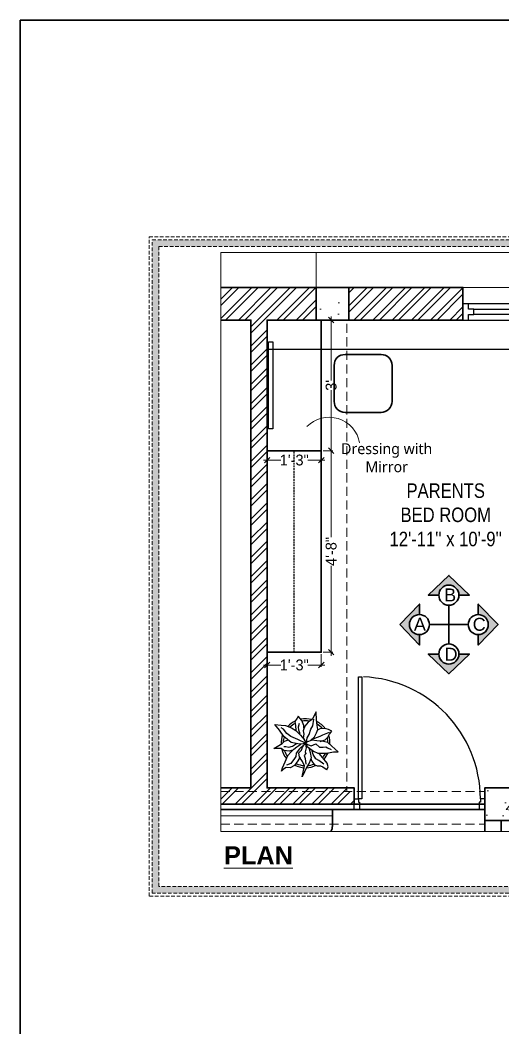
# Model space of a CAD drawing. Header units: millimetres. Extents: x 56222 to 3066687, y -650199 to -121287.
# Drawn here: x 133756.8 to 133889.9, y -183658.8 to -183380.9 of the extents above; entities that cross this region are included whole.
import ezdxf

# ---------------------------------------------------------------- set-up
doc = ezdxf.new("R2010")
doc.units = ezdxf.units.MM
doc.header["$MEASUREMENT"] = 0
doc.header["$PDMODE"] = 35
for name, pattern in [('DASHED', [0.75, 0.5, -0.25]), ('DASHED2', [0.375, 0.25, -0.125]), ('DASHEDX2', [1.5, 1, -0.5])]:
    doc.linetypes.add(name, pattern=pattern)
doc.layers.get('Defpoints').update_dxf_attribs({"color": 220})
for name, color, linetype in [('AR DOOR', 40, 'Continuous'), ('AR ELE-5', 134, 'Continuous'), ('AR HATCH-7', 7, 'Continuous')]:
    doc.layers.add(name, color=color, linetype=linetype)
for name, color, linetype, lineweight in [('COLUMN', 1, 'Continuous', 30), ('DIM.', 250, 'Continuous', 13), ('Dimension', 10, 'DASHEDX2', 20), ('ELEVATION', 250, 'Continuous', 9), ('FIRST FLOOR ( TEXT )', 7, 'Continuous', 9), ('FUR1', 22, 'Continuous', 0), ('FURNITURE', 32, 'Continuous', 9), ('furniture dimensions', 1, 'DASHED', 0), ('FURNITURE-1', 252, 'Continuous', 13), ('GROUND FLOOR', 7, 'Continuous', 9), ('GROUND FLOOR  ( PLINE )', 251, 'Continuous', 30), ('Labelling', 1, 'Continuous', 25), ('Text', 7, 'Continuous', 15), ('wall', 7, 'Continuous', 30), ('XX~SLAB ( BEAM )~ ( DIM )', 7, 'Continuous', 9)]:
    doc.layers.add(name, color=color, linetype=linetype, lineweight=lineweight)
doc.layers.add('XX~SLAB ( PLINE )', color=251, linetype='Continuous', plot=False)
doc.styles.add('Arial', font='arial.ttf')
doc.styles.add('century g', font='GOTHIC.TTF')
doc.styles.add('KATHA', font='swissc.ttf')
doc.styles.get("Standard").update_dxf_attribs({"font": 'arial.ttf', "height": 6})
doc.styles.add('style4', font='ARIALN.TTF')
doc.dimstyles.new('Archana', dxfattribs={"dimtxt": 2, "dimasz": 0.75, "dimexe": 0.5, "dimexo": 0.5, "dimgap": 0, "dimtad": 0, "dimzin": 0, "dimdsep": 46, "dimlunit": 4, "dimtxsty": 'century g', "dimblk": 'OBLIQUE', "dimcen": 0, "dimdle": 1, "dimclrd": 256, "dimclre": 256, "dimclrt": 256, "dimadec": 0, "dimazin": 0, "dimtfac": 1, "dimtofl": 0, "dimtmove": 1, "dimatfit": 3, "dimfxl": 1, "dimfxlon": 1, "dimtolj": 1, "dimtzin": 0, "dimlwd": -1, "dimlwe": -1, "dimarcsym": 0})
pattern_1 = [(50, (0, 0), (14.34520365, -1.2550427), [1.5, -16.5]), (355, (0, 0), (-2.7750267, 15.0438427), [1.2, -13.2]), (100.4514445, (1.195, -0.105), (11.5701769, 13.7887998), [1.2748038, -14.0228422]), (46.1842, (0, 4), (21.3448266, -3.3103856), [2.25, -24.75]), (96.635635, (1.779, 3.724), (18.693239, 19.482372), [1.9122068, -21.0342752]), (351.184164, (0, 4), (18.693239, 19.482372), [1.8, -19.8]), (21, (2, 3), (11.93814104, -8.0523778), [1.5, -16.5]), (326, (2, 3), (4.8663066, 14.5030009), [1.2, -13.2]), (71.451445, (2.995, 2.329), (16.8044475, 6.45062306), [1.2748038, -14.0228422]), (37.5, (0, 0), (0.24319711, 6.65787708), [0, -13.04, 0, -13.4, 0, -13.25]), (7.5, (0, 0), (5.26139075, 7.88823424), [0, -7.64, 0, -12.74, 0, -5.05]), (327.5, (-4.46, 0), (10.67644872, -0.45109743), [0, -5, 0, -15.6, 0, -20.7]), (317.5, (-6.46, 0), (11.6637234, 2.00209965), [0, -6.5, 0, -10.36, 0, -14.7])]

# ---------------------------------------------------------------- blocks, each defined once
blk = doc.blocks.new('ARPLS010')
at = {"linetype": 'ByBlock'}
for p, q in [((0.179, 0.666), (0.121, 0.605)), ((0.174, 0.573), (0.179, 0.666)), ((-0.295, 0.42), (-0.302, 0.309)), ((-0.278, 0.467), (-0.295, 0.42)), ((-0.248, 0.54), (-0.278, 0.467)), ((-0.182, 0.493), (-0.248, 0.54)), ((-0.222, 0.484), (-0.164, 0.347)), ((-0.125, 0.459), (-0.182, 0.493)), ((-0.072, 0.404), (-0.125, 0.459)), ((-0.013, 0.459), (-0.044, 0.336)), ((0.121, 0.605), (-0.013, 0.459)), ((0.077, 0.412), (0.091, 0.447)), ((0.091, 0.447), (0.125, 0.522)), ((0.2, 0.432), (0.174, 0.573)), ((0.203, 0.352), (0.2, 0.432)), ((0.409, 0.44), (0.33, 0.38)), ((0.484, 0.459), (0.409, 0.44)), ((0.542, 0.434), (0.484, 0.459)), ((0.485, 0.354), (0.533, 0.42)), ((0.533, 0.42), (0.542, 0.434)), ((-0.469, 0.226), (-0.643, 0.216)), ((-0.643, 0.216), (-0.485, 0.134)), ((-0.362, 0.24), (-0.469, 0.226)), ((-0.278, 0.254), (-0.362, 0.24)), ((-0.302, 0.309), (-0.276, 0.258)), ((-0.21, 0.227), (-0.278, 0.254)), ((-0.132, 0.18), (-0.21, 0.227)), ((-0.164, 0.347), (-0.139, 0.295)), ((-0.139, 0.295), (-0.08, 0.131)), ((-0.038, 0.302), (-0.072, 0.404)), ((-0.049, 0.232), (-0.065, 0.135)), ((-0.044, 0.336), (-0.049, 0.232)), ((0.015, 0.209), (0.08, 0.288)), ((0.056, 0.114), (0.015, 0.209)), ((0.082, 0.358), (0.077, 0.412)), ((0.08, 0.288), (0.082, 0.358)), ((0.16, 0.165), (0.204, 0.254)), ((0.204, 0.254), (0.203, 0.352)), ((0.252, 0.313), (0.216, 0.287)), ((0.318, 0.213), (0.227, 0.157)), ((0.33, 0.38), (0.252, 0.313)), ((0.356, 0.269), (0.318, 0.213)), ((0.425, 0.373), (0.356, 0.269)), ((0.432, 0.176), (0.459, 0.236)), ((0.459, 0.303), (0.485, 0.354)), ((0.459, 0.236), (0.459, 0.303)), ((-0.359, 0.148), (-0.49, 0.172)), ((-0.485, 0.134), (-0.433, 0.051)), ((-0.433, 0.051), (-0.349, -0.011)), ((-0.287, 0.106), (-0.359, 0.148)), ((-0.18, 0.073), (-0.287, 0.106)), ((-0.111, 0.036), (-0.18, 0.073)), ((-0.063, 0.111), (-0.132, 0.18)), ((-0.013, 0.022), (-0.111, 0.036)), ((-0.084, -0.034), (0.007, 0.018)), ((0.003, 0.011), (-0.076, -0.16)), ((-0.065, 0.135), (-0.024, 0.018)), ((-0.024, 0.018), (0.009, 0.005)), ((0.006, -0.002), (0.068, 0.032)), ((0.007, 0.018), (0.02, -0.121)), ((0.009, 0.005), (0.056, 0.114)), ((0.017, -0.002), (0.091, 0.009)), ((0.068, 0.032), (0.16, 0.165)), ((0.088, 0.065), (0.187, 0.091)), ((0.091, 0.009), (0.173, -0.011)), ((0.227, 0.157), (0.132, 0.131)), ((0.173, -0.011), (0.212, 0.004)), ((0.187, 0.091), (0.297, 0.116)), ((0.212, 0.004), (0.252, -0.03)), ((0.297, 0.116), (0.408, 0.071)), ((0.309, 0.109), (0.368, 0.128)), ((0.309, -0.01), (0.43, 0.006)), ((0.368, 0.128), (0.432, 0.176)), ((0.408, 0.071), (0.482, 0.024)), ((0.482, 0.024), (0.689, -0.072)), ((-0.464, -0.073), (-0.558, -0.152)), ((-0.558, -0.152), (-0.517, -0.172)), ((-0.517, -0.172), (-0.447, -0.216)), ((-0.366, -0.036), (-0.464, -0.073)), ((-0.447, -0.216), (-0.363, -0.202)), ((-0.336, -0.142), (-0.413, -0.121)), ((-0.306, -0.033), (-0.366, -0.036)), ((-0.363, -0.202), (-0.263, -0.2)), ((-0.349, -0.011), (-0.256, -0.05)), ((-0.269, -0.135), (-0.336, -0.142)), ((-0.318, -0.29), (-0.259, -0.2)), ((-0.193, -0.113), (-0.269, -0.135)), ((-0.259, -0.2), (-0.168, -0.1)), ((-0.256, -0.05), (-0.185, -0.038)), ((-0.185, -0.038), (-0.114, -0.046)), ((-0.168, -0.1), (-0.084, -0.034)), ((-0.076, -0.16), (-0.138, -0.304)), ((-0.114, -0.046), (-0.093, -0.036)), ((0.02, -0.121), (-0.017, -0.291)), ((0.059, -0.27), (0.005, -0.185)), ((0.01, -0.014), (0.017, -0.002)), ((0.078, -0.064), (0.01, -0.014)), ((0.016, -0.023), (0.116, -0.122)), ((0.07, -0.179), (0.018, -0.1)), ((0.121, -0.239), (0.07, -0.179)), ((0.138, -0.083), (0.078, -0.064)), ((0.116, -0.122), (0.201, -0.195)), ((0.197, -0.135), (0.138, -0.083)), ((0.283, -0.123), (0.197, -0.135)), ((0.201, -0.195), (0.272, -0.198)), ((0.252, -0.03), (0.309, -0.01)), ((0.272, -0.198), (0.311, -0.225)), ((0.277, -0.114), (0.357, -0.156)), ((0.37, -0.064), (0.283, -0.123)), ((0.357, -0.156), (0.455, -0.226)), ((0.462, -0.021), (0.37, -0.064)), ((0.689, -0.072), (0.462, -0.021)), ((-0.368, -0.496), (-0.363, -0.408)), ((-0.363, -0.408), (-0.318, -0.29)), ((-0.199, -0.38), (-0.287, -0.45)), ((-0.138, -0.304), (-0.199, -0.38)), ((-0.017, -0.291), (-0.141, -0.446)), ((-0.042, -0.432), (-0.071, -0.352)), ((0.08, -0.342), (0.059, -0.27)), ((0.064, -0.446), (0.066, -0.407)), ((0.066, -0.407), (0.08, -0.342)), ((0.184, -0.299), (0.121, -0.239)), ((0.141, -0.261), (0.16, -0.336)), ((0.16, -0.336), (0.15, -0.445)), ((0.252, -0.362), (0.184, -0.299)), ((0.376, -0.416), (0.252, -0.362)), ((0.311, -0.225), (0.415, -0.304)), ((0.415, -0.304), (0.447, -0.388)), ((0.455, -0.226), (0.503, -0.317)), ((0.503, -0.317), (0.494, -0.398)), ((0.494, -0.398), (0.528, -0.452)), ((-0.382, -0.625), (-0.368, -0.496)), ((-0.269, -0.533), (-0.382, -0.625)), ((-0.287, -0.45), (-0.314, -0.498)), ((-0.141, -0.446), (-0.269, -0.533)), ((0.002, -0.48), (-0.042, -0.432)), ((0.104, -0.646), (0.002, -0.48)), ((0.106, -0.5), (0.104, -0.646)), ((0.15, -0.445), (0.106, -0.5)), ((0.502, -0.472), (0.376, -0.416)), ((0.567, -0.494), (0.502, -0.472)), ((0.528, -0.452), (0.567, -0.494))]:
    blk.add_line(p, q, dxfattribs=at)
for radius, start, end in [(0.5, 87.2367, 107.9154), (0.458, 91.6596, 104.0784), (0.5, 49.0791, 67.0324), (0.5, 126.2799, 152.7042), (0.458, 130.7647, 148.9789), (0.458, 49.8461, 63.9764), (0.5, 1.3782, 25.7565), (0.5, 164.9216, 191.0302), (0.458, 169.9629, 188.6517), (0.458, 5.0517, 21.9108), (0.458, 334.5625, 357.1532), (0.5, 333.6991, 357.5577), (0.5, 205.1623, 226.3204), (0.458, 207.232, 224.0819), (0.5, 283.5324, 308.8712), (0.458, 289.266, 306.1107), (0.5, 249.553, 272.4234), (0.458, 252.8522, 267.711)]:
    blk.add_arc((0, 0), radius, start, end, dxfattribs=at)
blk = doc.blocks.new('*U20')
for points in [[(0, 0), (0, 1120), (30, 1120), (30, 0)], [(-40, 0), (0, 0), (0, -30), (10, -30), (10, -100), (-40, -100)], [(1160, 0), (1120, 0), (1120, -30), (1110, -30), (1110, -100), (1160, -100)]]:
    blk.add_lwpolyline(points, close=True)
at = {"layer": 'AR ELE-5', "linetype": 'ByBlock', "ltscale": 15}
blk.add_arc((-1.6, -0.7), 1121.6, 0.03474, 87.62699, dxfattribs=at)
blk = doc.blocks.new('_Oblique')
at = {"layer": 'wall', "color": 0, "lineweight": -2}
blk.add_line((-0.5, -0.5), (0.5, 0.5), dxfattribs=at)
blk = doc.blocks.new('*D209')
at = {"layer": 'Defpoints', "color": 0, "linetype": 'Continuous', "lineweight": 30, "transparency": 16777216}
for p in [(133839.85, -183499.65), (133842.56, -183499.65), (133839.85, -183555.21)]:
    blk.add_point(p, dxfattribs=at)
at = {"layer": 'furniture dimensions', "color": 5, "linetype": 'Continuous', "transparency": 16777216}
for p, q in [((133842.56, -183498.65), (133842.56, -183523.46)), ((133840.35, -183499.65), (133843.06, -183499.65)), ((133842.56, -183556.21), (133842.56, -183531.39))]:
    blk.add_line(p, q, dxfattribs=at)
at = {"layer": 'furniture dimensions', "color": 5, "linetype": 'ByBlock', "transparency": 16777216}
blk.add_line((133840.35, -183555.21), (133843.06, -183555.21), dxfattribs=at)
at = {"layer": 'furniture dimensions', "color": 5, "linetype": 'Continuous', "transparency": 16777216, "xscale": 1.5, "yscale": 1.5, "zscale": 1.5}
for p, rotation in [((133842.56, -183499.65), 90), ((133842.56, -183555.21), 270)]:
    blk.add_blockref('_Oblique', p, dxfattribs=dict(at, rotation=rotation))
at = {"layer": 'furniture dimensions', "linetype": 'Continuous', "lineweight": 0, "transparency": 16777216, "insert": (133842.56, -183527.43), "char_height": 3, "attachment_point": 5, "rotation": 90, "style": 'century g'}
blk.add_mtext('\\A1;4\'-8"', dxfattribs=at)
blk = doc.blocks.new('*D210')
at = {"layer": 'Defpoints', "color": 0, "linetype": 'Continuous', "lineweight": 30, "transparency": 16777216}
for p in [(133824.91, -183555.21), (133839.85, -183555.21), (133839.85, -183558.74)]:
    blk.add_point(p, dxfattribs=at)
at = {"layer": 'furniture dimensions', "color": 5, "linetype": 'ByBlock', "transparency": 16777216}
blk.add_line((133824.91, -183555.71), (133824.91, -183559.24), dxfattribs=at)
at = {"layer": 'furniture dimensions', "color": 5, "linetype": 'Continuous', "transparency": 16777216}
for p, q in [((133839.85, -183555.71), (133839.85, -183559.24)), ((133823.91, -183558.74), (133828.66, -183558.74)), ((133840.85, -183558.74), (133836.1, -183558.74))]:
    blk.add_line(p, q, dxfattribs=at)
at = {"layer": 'furniture dimensions', "color": 5, "linetype": 'Continuous', "transparency": 16777216, "xscale": 1.5, "yscale": 1.5, "zscale": 1.5, "rotation": 180}
blk.add_blockref('_Oblique', (133824.91, -183558.74), dxfattribs=at)
at = {"layer": 'furniture dimensions', "color": 5, "linetype": 'Continuous', "transparency": 16777216, "xscale": 1.5, "yscale": 1.5, "zscale": 1.5}
blk.add_blockref('_Oblique', (133839.85, -183558.74), dxfattribs=at)
at = {"layer": 'furniture dimensions', "linetype": 'Continuous', "lineweight": 0, "transparency": 16777216, "insert": (133832.38, -183558.74), "char_height": 3, "attachment_point": 5, "style": 'century g'}
blk.add_mtext('\\A1;1\'-3"', dxfattribs=at)
blk = doc.blocks.new('*D211')
at = {"layer": 'Defpoints', "color": 0, "linetype": 'Continuous', "lineweight": 30, "transparency": 16777216}
for p in [(133824.91, -183499.65), (133839.85, -183499.65), (133839.85, -183502.24)]:
    blk.add_point(p, dxfattribs=at)
at = {"layer": 'furniture dimensions', "color": 5, "linetype": 'ByBlock', "transparency": 16777216}
blk.add_line((133824.91, -183500.15), (133824.91, -183502.74), dxfattribs=at)
at = {"layer": 'furniture dimensions', "color": 5, "linetype": 'Continuous', "transparency": 16777216}
for p, q in [((133839.85, -183500.15), (133839.85, -183502.74)), ((133823.91, -183502.24), (133828.66, -183502.24)), ((133840.85, -183502.24), (133836.1, -183502.24))]:
    blk.add_line(p, q, dxfattribs=at)
at = {"layer": 'furniture dimensions', "color": 5, "linetype": 'Continuous', "transparency": 16777216, "xscale": 1.5, "yscale": 1.5, "zscale": 1.5, "rotation": 180}
blk.add_blockref('_Oblique', (133824.91, -183502.24), dxfattribs=at)
at = {"layer": 'furniture dimensions', "color": 5, "linetype": 'Continuous', "transparency": 16777216, "xscale": 1.5, "yscale": 1.5, "zscale": 1.5}
blk.add_blockref('_Oblique', (133839.85, -183502.24), dxfattribs=at)
at = {"layer": 'furniture dimensions', "linetype": 'Continuous', "lineweight": 0, "transparency": 16777216, "insert": (133832.38, -183502.24), "char_height": 3, "attachment_point": 5, "style": 'century g'}
blk.add_mtext('\\A1;1\'-3"', dxfattribs=at)
blk = doc.blocks.new('*D212')
at = {"layer": 'Defpoints', "color": 0, "linetype": 'Continuous', "lineweight": 30, "transparency": 16777216}
for p in [(133839.85, -183463.62), (133842.56, -183463.62), (133839.85, -183499.65)]:
    blk.add_point(p, dxfattribs=at)
at = {"layer": 'furniture dimensions', "color": 5, "linetype": 'Continuous', "transparency": 16777216}
for p, q in [((133840.35, -183463.62), (133843.06, -183463.62)), ((133842.56, -183462.62), (133842.56, -183480.27)), ((133842.56, -183500.65), (133842.56, -183483))]:
    blk.add_line(p, q, dxfattribs=at)
at = {"layer": 'furniture dimensions', "color": 5, "linetype": 'ByBlock', "transparency": 16777216}
blk.add_line((133840.35, -183499.65), (133843.06, -183499.65), dxfattribs=at)
at = {"layer": 'furniture dimensions', "color": 5, "linetype": 'Continuous', "transparency": 16777216, "xscale": 1.5, "yscale": 1.5, "zscale": 1.5}
for p, rotation in [((133842.56, -183463.62), 90), ((133842.56, -183499.65), 270)]:
    blk.add_blockref('_Oblique', p, dxfattribs=dict(at, rotation=rotation))
at = {"layer": 'furniture dimensions', "linetype": 'Continuous', "lineweight": 0, "transparency": 16777216, "insert": (133842.56, -183481.63), "char_height": 3, "attachment_point": 5, "rotation": 90, "style": 'century g'}
blk.add_mtext("\\A1;3'", dxfattribs=at)

msp = doc.modelspace()

# ---------------------------------------------------------------- hatches: boundary and pattern name
at = {"layer": 'AR HATCH-7', "lineweight": 18, "true_color": 0x939598, "transparency": 33554687}
h = msp.add_hatch(dxfattribs=at)
h.set_pattern_fill('ANSI32', color=252, scale=10)
h.paths.add_polyline_path([(133848.91, -183593.62), (133812.1, -183593.62), (133812.1, -183597.12), (133848.91, -183597.12), (133848.91, -183595.62)])
h.paths.add_polyline_path([(133824.91, -183463.62), (133838.41, -183463.62), (133838.41, -183454.62), (133812.1, -183454.62), (133812.1, -183463.62), (133820.41, -183463.62), (133820.41, -183592.62), (133812.1, -183592.62), (133812.1, -183593.62), (133846.9, -183593.62), (133846.9, -183592.62), (133824.91, -183592.62)])
h.paths.add_polyline_path([(133878.91, -183454.62), (133847.41, -183454.62), (133847.41, -183463.62), (133878.91, -183463.62)])
at = {"layer": 'Dimension', "true_color": 0xd39e00}
h = msp.add_hatch(color=42, dxfattribs=at)
h.paths.add_polyline_path([(133793.24, -183441.54), (133793.24, -183621.61), (134049.07, -183621.61), (134049.07, -183441.54)])
h.paths.add_polyline_path([(133795.04, -183443.34), (134047.27, -183443.34), (134047.27, -183619.82), (133795.04, -183619.82)], flags=16)
at = {"layer": 'FURNITURE-1', "lineweight": 18, "true_color": 0xc7c8ca}
h = msp.add_hatch(dxfattribs=at)
h.set_pattern_fill('AR-CONC', color=9, scale=2)
h.set_pattern_definition(pattern_1)
h.paths.add_polyline_path([(133899.91, -183592.62), (133884.91, -183592.62), (133884.91, -183601.62), (133899.91, -183601.62)])
h.paths.add_polyline_path([(133847.41, -183454.62), (133838.41, -183454.62), (133838.41, -183463.62), (133839.85, -183463.62), (133847.41, -183463.62)])
h.paths.add_polyline_path([(133979.91, -183454.62), (133970.91, -183454.62), (133970.91, -183469.62), (133979.91, -183469.62)])
h = msp.add_hatch(dxfattribs=at)
h.set_pattern_fill('AR-CONC', color=9, scale=2)
h.set_pattern_definition(pattern_1)
h.paths.add_polyline_path([(133847.41, -183454.62), (133838.41, -183454.62), (133838.41, -183463.62), (133839.85, -183463.62), (133847.41, -183463.62)])
at = {"layer": 'Text', "true_color": 0x939598}
h = msp.add_hatch(color=252, dxfattribs=at)
h.dxf.hatch_style = 1
h.paths.add_polyline_path([(133875.02, -183534.04), (133869.36, -183539.48), (133872.25, -183539.48, -1), (133877.78, -183539.48), (133880.68, -183539.48)])
h.paths.add_polyline_path([(133883.14, -183541.93), (133883.14, -183544.83, -0.414214), (133885.9, -183547.6, -0.414214), (133883.14, -183550.36), (133883.14, -183553.26), (133888.58, -183547.6)])
h.paths.add_polyline_path([(133880.68, -183555.71), (133877.78, -183555.71, -1), (133872.25, -183555.71), (133869.36, -183555.71), (133875.02, -183561.16)])
h.paths.add_polyline_path([(133864.13, -183547.6, -0.414214), (133866.9, -183544.83), (133866.9, -183541.93), (133861.46, -183547.6), (133866.9, -183553.26), (133866.9, -183550.36, -0.414214)])

# ---------------------------------------------------------------- linework, layer by layer
at = {"color": 5}
msp.add_lwpolyline([(133825.27, -183469.62), (133826.45, -183469.62), (133826.45, -183493.63), (133825.27, -183493.63)], close=True, dxfattribs=at)
at = {"layer": 'COLUMN'}
for points in [[(133838.41, -183454.62), (133847.41, -183454.62), (133847.41, -183463.62), (133838.41, -183463.62)], [(133899.91, -183592.62), (133899.91, -183601.62), (133884.91, -183601.62), (133884.91, -183592.62)]]:
    msp.add_lwpolyline(points, close=True, dxfattribs=at)
at = {"layer": 'Dimension', "color": 42, "true_color": 0xd39e00, "elevation": 0.12}
for points in [[(133792.34, -183440.65), (134049.96, -183440.65), (134049.96, -183622.51), (133792.34, -183622.51)], [(133793.24, -183441.54), (134049.07, -183441.54), (134049.07, -183621.61), (133793.24, -183621.61)], [(133795.04, -183443.34), (134047.27, -183443.34), (134047.27, -183619.82), (133795.04, -183619.82)]]:
    msp.add_lwpolyline(points, close=True, dxfattribs=at)
at = {"layer": 'ELEVATION', "lineweight": 0}
msp.add_lwpolyline([(133812.1, -183445.01), (133997.35, -183445.01), (133997.35, -183604.69), (133812.1, -183604.69)], close=True, dxfattribs=at)
at = {"layer": 'FUR1', "color": 5}
msp.add_arc((133841.99, -183498.99), 8.56, 9.9721, 135.74, dxfattribs=at)
at = {"layer": 'FURNITURE', "lineweight": 25}
msp.add_line((133824.91, -183471.62), (133970.91, -183471.62), dxfattribs=at)
at = {"layer": 'FURNITURE', "linetype": 'DASHED', "lineweight": 25}
msp.add_line((133832.38, -183555.21), (133832.38, -183499.65), dxfattribs=at)
at = {"layer": 'FURNITURE', "lineweight": 30}
msp.add_line((133842.91, -183603.12), (133842.91, -183598.62), dxfattribs=at)
for points in [[(133824.91, -183463.62), (133839.85, -183463.62), (133839.85, -183499.65), (133824.91, -183499.65)], [(133824.91, -183499.65), (133839.85, -183499.65), (133839.85, -183555.21), (133824.91, -183555.21)]]:
    msp.add_lwpolyline(points, close=True, dxfattribs=at)
msp.add_lwpolyline([(133846.38, -183473.11), (133856.35, -183473.11, -0.414214), (133859.35, -183476.11), (133859.35, -183486.07, -0.414214), (133856.35, -183489.07), (133846.38, -183489.07, -0.414214), (133843.38, -183486.07), (133843.38, -183476.11, -0.414214)], format="xyb", close=True, dxfattribs=at)
for points in [[(133812.1, -183597.12), (133884.91, -183597.12), (133884.91, -183598.62), (133812.1, -183598.62)], [(133889.41, -183601.62), (133889.41, -183604.69)]]:
    msp.add_lwpolyline(points, dxfattribs=at)
at = {"layer": 'FURNITURE', "lineweight": 5}
msp.add_lwpolyline([(133812.1, -183598.62), (133842.91, -183598.62), (133842.91, -183600.33), (133812.1, -183600.33)], dxfattribs=at)
at = {"layer": 'FURNITURE', "lineweight": 30}
msp.add_arc((133839.91, -183603.12), 3, 328.4114, 0, dxfattribs=at)
at = {"layer": 'GROUND FLOOR'}
for p, q in [((133979.91, -183454.62), (133812.1, -183454.62)), ((133878.91, -183454.62), (133878.91, -183463.62)), ((133820.41, -183463.62), (133812.1, -183463.62)), ((133820.41, -183463.62), (133820.41, -183592.62)), ((133970.91, -183463.62), (133824.91, -183463.62)), ((133824.91, -183463.62), (133824.91, -183592.62)), ((133820.41, -183592.62), (133812.1, -183592.62)), ((133824.91, -183592.62), (133842.91, -183592.62)), ((133884.91, -183592.62), (133884.91, -183604.69)), ((133913.41, -183592.62), (133884.91, -183592.62)), ((133842.91, -183597.12), (133812.1, -183597.12)), ((133889.41, -183601.62), (133889.41, -183604.69))]:
    msp.add_line(p, q, dxfattribs=at)
at = {"layer": 'GROUND FLOOR  ( PLINE )'}
for points in [[(133812.1, -183454.62), (133878.91, -183454.62), (133878.91, -183463.62), (133824.91, -183463.62), (133824.91, -183592.62), (133848.91, -183592.62), (133848.91, -183597.12), (133812.1, -183597.12)], [(133812.1, -183592.62), (133820.41, -183592.62), (133820.41, -183463.62), (133812.1, -183463.62)], [(133884.91, -183604.69), (133884.91, -183592.62), (133913.41, -183592.62), (133913.41, -183597.12), (133899.91, -183597.12)], [(133889.41, -183601.62), (133889.41, -183604.69)]]:
    msp.add_lwpolyline(points, dxfattribs=at)
at = {"layer": 'Labelling', "color": 251, "linetype": 'DASHED2', "lineweight": 0, "ltscale": 10, "true_color": 0x636466}
for p, q in [((133846.9, -183464.62), (133846.9, -183593.62)), ((133812.1, -183593.62), (133884.9, -183593.62)), ((133812.1, -183602.62), (133884.9, -183602.62))]:
    msp.add_line(p, q, dxfattribs=at)
at = {"layer": 'Text', "color": 18, "lineweight": 30, "true_color": 0x000000}
msp.add_line((133869.67, -183547.6), (133880.37, -183547.6), dxfattribs=at)
for points in [[(133877.78, -183539.48), (133880.68, -183539.48), (133875.02, -183534.04), (133869.36, -183539.48), (133872.25, -183539.48)], [(133861.46, -183547.6), (133866.9, -183541.94), (133866.9, -183544.83)], [(133875.02, -183552.95), (133875.02, -183542.24)], [(133883.13, -183544.83), (133883.13, -183541.94), (133888.58, -183547.6), (133883.13, -183553.26), (133883.13, -183550.36)], [(133888.58, -183547.6), (133883.13, -183541.94), (133883.13, -183544.83)], [(133861.46, -183547.6), (133866.9, -183553.26), (133866.9, -183550.36)], [(133888.58, -183547.6), (133883.13, -183553.26), (133883.13, -183550.36)], [(133877.78, -183555.71), (133880.68, -183555.71), (133875.02, -183561.16), (133869.36, -183555.71), (133872.25, -183555.71)]]:
    msp.add_lwpolyline(points, dxfattribs=at)
for centre in [(133875.02, -183539.48), (133866.9, -183547.6), (133883.14, -183547.6), (133875.02, -183555.71)]:
    msp.add_circle(centre, 2.77, dxfattribs=at)
at = {"layer": 'XX~SLAB ( BEAM )~ ( DIM )'}
msp.add_line((133848.91, -183597.12), (133848.91, -183598.62), dxfattribs=at)
at = {"layer": 'XX~SLAB ( BEAM )~ ( DIM )', "color": 3, "lineweight": 30}
msp.add_lwpolyline([(133756.78, -183380.93), (135103.43, -183380.93), (135103.43, -183936.65), (133756.78, -183936.65)], close=True, dxfattribs=at)
at = {"layer": 'XX~SLAB ( BEAM )~ ( DIM )'}
msp.add_lwpolyline([(133838.41, -183445.01), (133838.41, -183454.62), (133812.1, -183454.62)], dxfattribs=at)
at = {"layer": 'XX~SLAB ( PLINE )'}
msp.add_lwpolyline([(133938.91, -183459.12), (133937.41, -183459.12), (133937.41, -183460.62), (133935.91, -183460.62), (133935.91, -183462.12), (133881.91, -183462.12), (133881.91, -183460.62), (133880.41, -183460.62), (133880.41, -183459.12), (133878.91, -183459.12), (133878.91, -183463.62), (133880.41, -183463.62), (133880.41, -183462.12), (133881.91, -183462.12), (133881.91, -183460.62), (133935.91, -183460.62), (133935.91, -183462.12), (133937.41, -183462.12), (133937.41, -183463.62), (133938.91, -183463.62), (133938.91, -183459.12), (133878.91, -183459.12), (133878.91, -183463.62), (133938.91, -183463.62)], close=True, dxfattribs=at)

# ---------------------------------------------------------------- block references
at = {"xscale": 13.47973786482115, "yscale": 13.47973786482115, "zscale": 13.47973786482115, "rotation": 270.106449045987}
msp.add_blockref('ARPLS010', (133835.5, -183580.32), dxfattribs=at)
at = {"layer": 'AR DOOR', "linetype": 'ByBlock', "lineweight": -2, "extrusion": (0, 0, -1), "xscale": -0.02999999999997555, "yscale": 0.02999999999997555, "zscale": -0.02999999999997555}
msp.add_blockref('*U20', (-133850.11, -183595.62), dxfattribs=at)

# ---------------------------------------------------------------- texts
at = {"layer": 'DIM.', "color": 1, "insert": (133813, -183608.72), "char_height": 5, "attachment_point": 1}
msp.add_mtext_dynamic_manual_height_columns('{\\fArial|b1|i0|c0|p34;\\LPLAN}', width=111.5588, gutter_width=1, heights=[0], dxfattribs=at)
at = {"layer": 'FIRST FLOOR ( TEXT )', "insert": (133874.16, -183517.35), "char_height": 4, "attachment_point": 5, "style": 'KATHA'}
msp.add_mtext("PARENTS \\PBED ROOM\\P12'-11'' x 10'-9''", dxfattribs=at)
at = {"layer": 'FUR1', "color": 1, "insert": (133857.88, -183501.61), "char_height": 3, "width": 28.4543, "attachment_point": 5, "style": 'style4'}
msp.add_mtext('{\\fMalgun Gothic|b0|i0|c0|p34;Dressing with Mirror}', dxfattribs=at)
at = {"layer": 'Text', "attachment_point": 1, "style": 'Arial'}
for s, insert, char_height in [('B ', (133873.71, -183537.63), 3.567), ('A', (133865.37, -183545.72, 60690.58), 3.57), ('C', (133881.59, -183545.73, -36831.31), 3.57), ('D', (133873.82, -183553.98, -36831.31), 3.57)]:
    msp.add_mtext_dynamic_manual_height_columns(s, width=7.8597, gutter_width=11.15, heights=[0], dxfattribs=dict(at, insert=insert, char_height=char_height))

# ---------------------------------------------------------------- dimensions: what is measured, and where the dimension line sits
at = {"layer": 'furniture dimensions', "color": 5, "linetype": 'Continuous', "lineweight": 0}
for base, p1, p2, picture, middle in [((133842.56, -183463.62), (133839.85, -183499.65), (133839.85, -183463.62), '*D212', (133842.56, -183481.63)), ((133842.56, -183499.65), (133839.85, -183555.21), (133839.85, -183499.65), '*D209', (133842.56, -183527.43))]:
    dim = msp.add_linear_dim(base=base, p1=p1, p2=p2, angle=90, dimstyle='Archana', override={"dimtxt": 3, "dimasz": 1.5, "dimdec": 0, "dimclrd": 5, "dimclre": 5, "dimfxl": 4}, dxfattribs=at)
    dim.commit()
    dim.dimension.update_dxf_attribs({"geometry": picture, "text_midpoint": middle})
for base, p1, p2, picture, middle in [((133839.85, -183502.24), (133824.91, -183499.65), (133839.85, -183499.65), '*D211', (133832.38, -183502.24)), ((133839.85, -183558.74), (133824.91, -183555.21), (133839.85, -183555.21), '*D210', (133832.38, -183558.74))]:
    dim = msp.add_linear_dim(base=base, p1=p1, p2=p2, dimstyle='Archana', override={"dimtxt": 3, "dimasz": 1.5, "dimdec": 0, "dimclrd": 5, "dimclre": 5, "dimfxl": 4}, dxfattribs=at)
    dim.commit()
    dim.dimension.update_dxf_attribs({"geometry": picture, "text_midpoint": middle})

doc.saveas('drawing.dxf')
